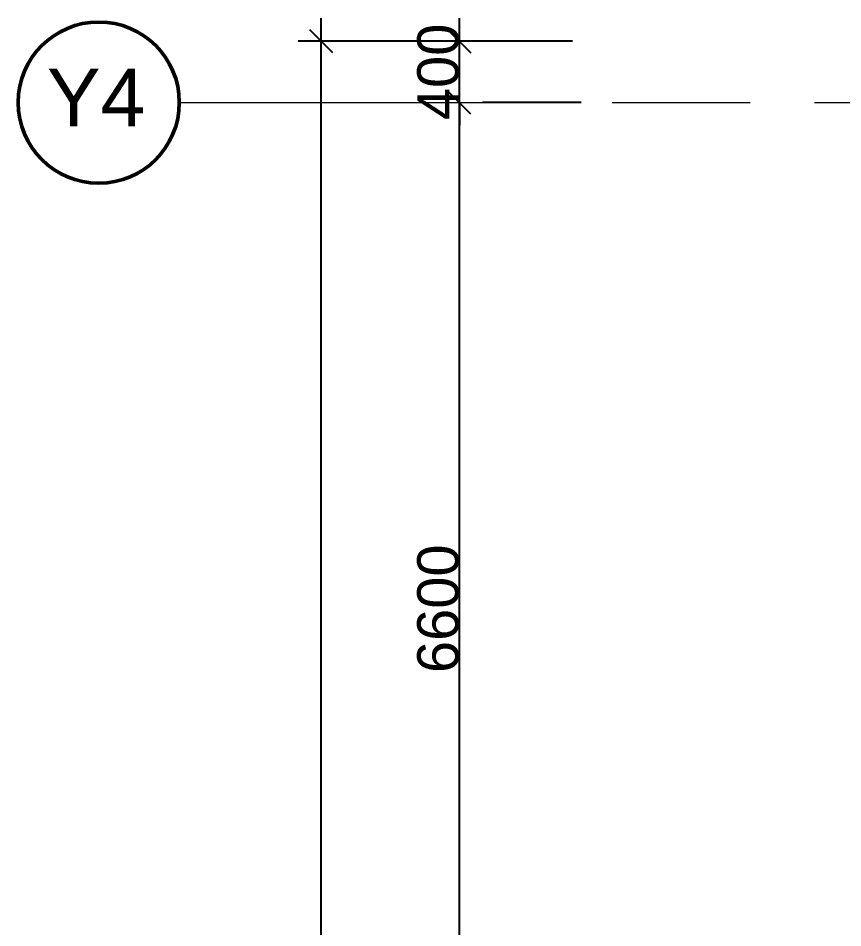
# Model space of a CAD drawing. Header units: millimetres. Extents: x -76261 to 649593, y -304265 to 60256.
# Drawn here: x 56973 to 62347, y -5380 to 550 of the extents above; entities that cross this region are included whole.
import ezdxf

# ---------------------------------------------------------------- set-up
doc = ezdxf.new("R2010")
doc.units = ezdxf.units.MM
doc.header["$LTSCALE"] = 2000
doc.header["$MEASUREMENT"] = 0
doc.header["$PDMODE"] = 32
doc.header["$PDSIZE"] = 0.15
doc.linetypes.add('Centre', pattern=[6.9, 4, -0.7, 1.5, -0.7])
doc.layers.get('0').update_dxf_attribs({"linetype": 'CONTINUOUS'})
doc.layers.get('DEFPOINTS').update_dxf_attribs({"color": 171, "linetype": 'CONTINUOUS'})
for name, color, linetype, lineweight in [('A-ANNO-DIMS', 1, 'CONTINUOUS', 15), ('S-GRID', 14, 'CONTINUOUS', 15), ('S-GRID-IDEN', 1, 'CONTINUOUS', 50)]:
    doc.layers.add(name, color=color, linetype=linetype, lineweight=lineweight)
doc.styles.add('Arial', font='arial.ttf', dxfattribs={"height": 1.6})
doc.styles.add('Arial_1', font='arial.ttf', dxfattribs={"height": 270})
doc.dimstyles.new('AD1', dxfattribs={"dimscale": 304.8, "dimtxt": 275.470038, "dimasz": 0.492126, "dimexe": 0.492126, "dimexo": 0.0625, "dimgap": 0, "dimtad": 1, "dimdec": 0, "dimzin": 0, "dimdsep": 46, "dimtxsty": 'Arial_1', "dimblk1": 'OBLIQUE', "dimblk2": 'OBLIQUE', "dimsah": 1, "dimcen": 0.09, "dimdle": 0.492126, "dimazin": 0, "dimtfac": 1, "dimtdec": 4, "dimtix": 1, "dimtmove": 0, "dimatfit": 3, "dimfxl": 2.952756, "dimfxlon": 1, "dimtvp": 1, "dimtolj": 1, "dimtzin": 0, "dimarcsym": 2})
doc.dimstyles.new('AD2', dxfattribs={"dimscale": 304.8, "dimtxt": 275.470038, "dimasz": 0.492126, "dimexe": 0.492126, "dimexo": 2.952756, "dimgap": 0, "dimtad": 1, "dimdec": 0, "dimzin": 0, "dimdsep": 46, "dimtxsty": 'Arial_1', "dimblk1": 'OBLIQUE', "dimblk2": 'OBLIQUE', "dimsah": 1, "dimcen": 0.09, "dimdle": 0.492126, "dimazin": 0, "dimtfac": 1, "dimtdec": 4, "dimtix": 1, "dimtmove": 0, "dimatfit": 3, "dimfxl": 1, "dimtvp": 1, "dimtolj": 1, "dimtzin": 0, "dimarcsym": 2})

# ---------------------------------------------------------------- blocks, each defined once
blk = doc.blocks.new('Grid - M_Grid Head - Circle-195263-2nd FLOOR PLAN')
at = {"layer": 'S-GRID-IDEN'}
blk.add_circle((0, 0), 3.5, dxfattribs=at)
blk = doc.blocks.new('_Oblique')
at = {"color": 0, "linetype": 'ByBlock', "lineweight": -2}
blk.add_line((-0.5, -0.5), (0.5, 0.5), dxfattribs=at)
blk = doc.blocks.new('*D1075')
at = {"layer": 'A-ANNO-DIMS', "color": 0, "lineweight": -2, "transparency": 16777216}
for p, q in [((59847.9, -6750), (59847.9, 150)), ((60641.8, 0), (59997.9, 0)), ((60641.8, -6600), (59997.9, -6600))]:
    blk.add_line(p, q, dxfattribs=at)
at = {"layer": 'DEFPOINTS', "color": 0, "transparency": 16777216}
for p in [(59741.8, 0), (59847.9, 0), (59741.8, -6600)]:
    blk.add_point(p, dxfattribs=at)
at = {"layer": 'A-ANNO-DIMS', "color": 0, "lineweight": -2, "transparency": 16777216, "xscale": 150, "yscale": 150, "zscale": 150}
for p, rotation in [((59847.9, 0), 90), ((59847.9, -6600), 270)]:
    blk.add_blockref('_Oblique', p, dxfattribs=dict(at, rotation=rotation))
at = {"layer": 'A-ANNO-DIMS', "color": 0, "transparency": 16777216, "insert": (59710, -3300), "char_height": 270, "width": 996.778, "attachment_point": 5, "rotation": 90, "style": 'Arial_1'}
blk.add_mtext('\\A1;6600', dxfattribs=at)
blk = doc.blocks.new('*D1076')
at = {"layer": 'A-ANNO-DIMS', "color": 0, "lineweight": -2, "transparency": 16777216}
for p, q in [((59847.9, 400), (59847.9, 550)), ((60584, 400), (59697.9, 400)), ((59847.9, 0), (59847.9, 400)), ((59847.9, 0), (59847.9, -150)), ((60641.8, 0), (59997.9, 0))]:
    blk.add_line(p, q, dxfattribs=at)
at = {"layer": 'DEFPOINTS', "color": 0, "transparency": 16777216}
for p in [(59847.9, 400), (61484, 400), (59741.8, 0)]:
    blk.add_point(p, dxfattribs=at)
at = {"layer": 'A-ANNO-DIMS', "color": 0, "lineweight": -2, "transparency": 16777216, "xscale": 150, "yscale": 150, "zscale": 150}
for p, rotation in [((59847.9, 400), 270), ((59847.9, 0), 90)]:
    blk.add_blockref('_Oblique', p, dxfattribs=dict(at, rotation=rotation))
at = {"layer": 'A-ANNO-DIMS', "color": 0, "transparency": 16777216, "insert": (59710, 200), "char_height": 270, "width": 747.583, "attachment_point": 5, "rotation": 90, "style": 'Arial_1'}
blk.add_mtext('\\A1;400', dxfattribs=at)
blk = doc.blocks.new('*D1077')
at = {"layer": 'A-ANNO-DIMS', "color": 0, "lineweight": -2, "transparency": 16777216}
for p, q in [((58947.9, -16750), (58947.9, 550)), ((59828.8, 400), (58797.9, 400)), ((59828.8, -16600), (58797.9, -16600))]:
    blk.add_line(p, q, dxfattribs=at)
at = {"layer": 'DEFPOINTS', "color": 0, "transparency": 16777216}
for p in [(58947.9, 400), (59847.9, 400), (59847.9, -16600)]:
    blk.add_point(p, dxfattribs=at)
at = {"layer": 'A-ANNO-DIMS', "color": 0, "lineweight": -2, "transparency": 16777216, "xscale": 150, "yscale": 150, "zscale": 150}
for p, rotation in [((58947.9, 400), 90), ((58947.9, -16600), 270)]:
    blk.add_blockref('_Oblique', p, dxfattribs=dict(at, rotation=rotation))
at = {"layer": 'A-ANNO-DIMS', "color": 0, "transparency": 16777216, "insert": (58810, -8100), "char_height": 270, "width": 1245.972, "attachment_point": 5, "rotation": 90, "style": 'Arial_1'}
blk.add_mtext('\\A1;17000', dxfattribs=at)
blk = doc.blocks.new('Xrexf_Office')
at = {"layer": 'S-GRID', "linetype": 'Centre', "ltscale": 0.3}
blk.add_line((58022.7, 0), (99139, 0), dxfattribs=at)
at = {"layer": 'S-GRID-IDEN', "xscale": 149.9999999999999, "yscale": 149.9999999999999, "zscale": 149.9999999999999, "rotation": 269.9999999999994}
blk.add_blockref('Grid - M_Grid Head - Circle-195263-2nd FLOOR PLAN', (57497.7, 0), dxfattribs=at)
at = {"layer": 'S-GRID-IDEN', "insert": (57159.6, 220.1), "char_height": 375, "width": 769.62, "attachment_point": 1, "style": 'Arial'}
blk.add_mtext('Y4', dxfattribs=at)
at = {"layer": 'A-ANNO-DIMS'}
for base, p1, p2, dimstyle, override, picture, middle in [((58947.9, 400), (59847.9, -16600), (59847.9, 400), 'AD1', {"dimpost": '<>', "dimfxl": 17000}, '*D1077', (58810, -8100)), ((59847.9, 400), (59741.8, 0), (61484, 400), 'AD2', {"dimpost": '<>', "dimfxl": 1787.566921}, '*D1076', (59710, 200)), ((59847.9, 0), (59741.8, -6600), (59741.8, 0), 'AD2', {"dimpost": '<>', "dimfxl": 6600}, '*D1075', (59710, -3300))]:
    dim = blk.add_linear_dim(base=base, p1=p1, p2=p2, angle=90, dimstyle=dimstyle, override=override, dxfattribs=at)
    dim.commit()
    dim.dimension.update_dxf_attribs({"geometry": picture, "text_midpoint": middle})

msp = doc.modelspace()

# ---------------------------------------------------------------- block references
at = {"linetype": 'ByBlock'}
msp.add_blockref('Xrexf_Office', (0, 0), dxfattribs=at)

doc.saveas('drawing.dxf')
